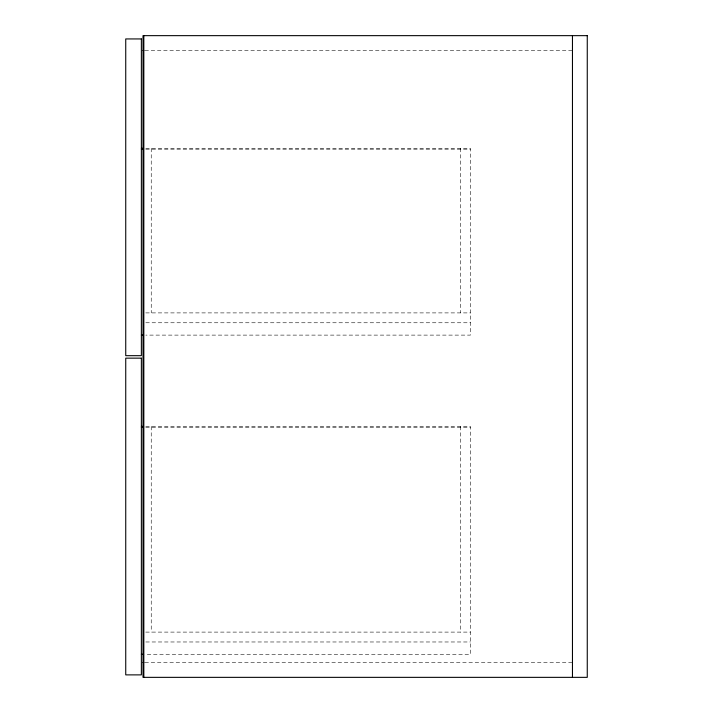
<?xml version="1.0" encoding="UTF-8"?>
<svg xmlns="http://www.w3.org/2000/svg" width="713" height="713" viewBox="0 0 713 713"><rect width="100%" height="100%" fill="white"/><g stroke="black" fill="none" stroke-linecap="round" stroke-linejoin="round"><path stroke-width="0.53" stroke-dasharray="3.56 2.67" d="M144.944 50.463L572.459 50.463M145.755 148.357L470.446 148.357L470.446 335.11L145.808 335.11M145.755 149.177L470.446 149.177M145.755 312.9L470.446 312.9M145.808 322.766L470.446 322.766M145.755 426.427L470.446 426.427L470.446 654.311L145.808 654.311M145.755 427.247L470.446 427.247M145.755 632.101L470.446 632.101M145.808 641.976L470.446 641.976M144.944 662.537L572.459 662.537M460.571 148.357L460.571 312.9M460.571 426.427L460.571 632.101M151.236 148.357L151.236 312.9M151.236 426.427L151.236 632.101"/><path stroke-width="1.07" d="M143.01 50.463L143.83 50.463M141.37 148.357L143.589 148.357M141.37 149.177L143.589 149.177M141.37 335.11L143.589 335.11M141.37 426.427L143.589 426.427M141.37 427.247L143.589 427.247M141.37 654.311L143.589 654.311M143.01 662.537L143.83 662.537M572.459 35.65L572.459 677.35M143.83 35.65L143.83 677.35M587.262 35.65L143.01 35.65L143.01 677.35L587.262 677.35L587.262 35.65M141.37 38.939L125.738 38.939L125.738 355.68L141.37 355.68L141.37 38.939M141.37 358.149L125.738 358.149L125.738 674.881L141.37 674.881L141.37 358.149"/></g></svg>
